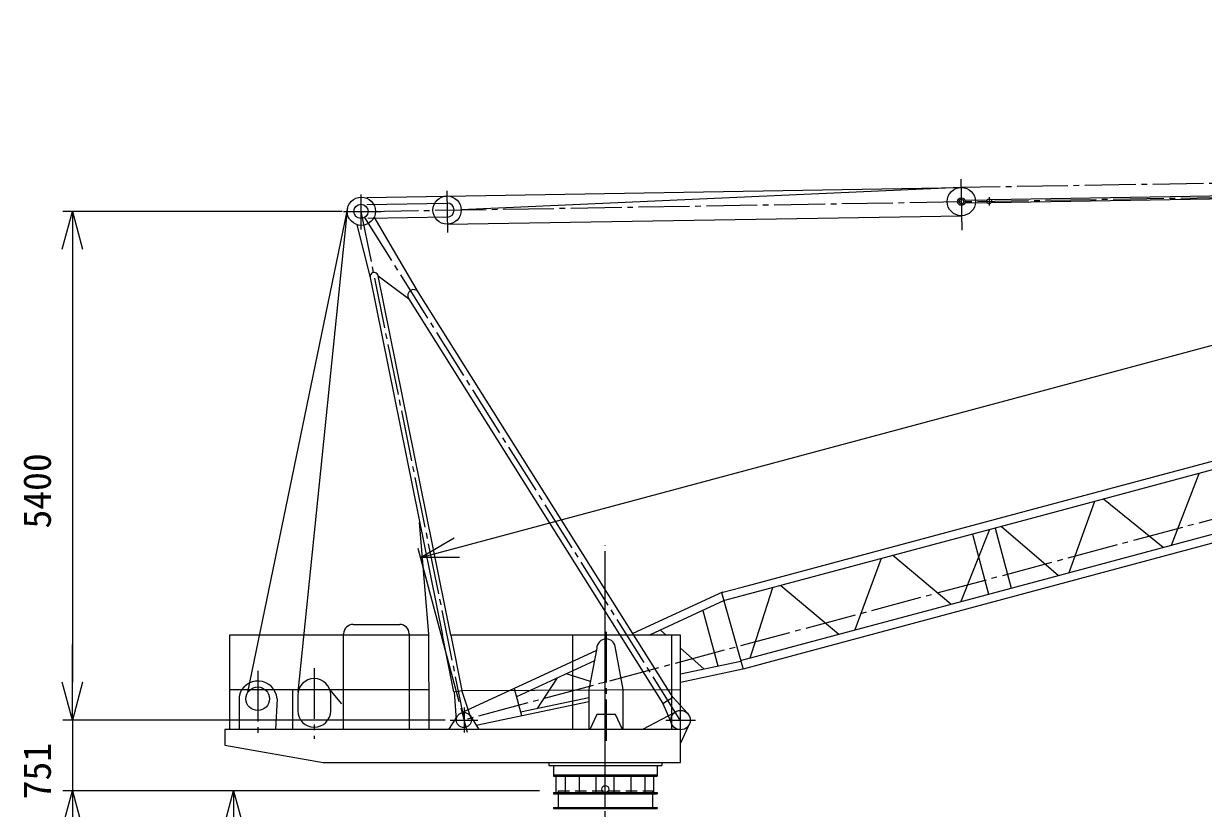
# Model space of a CAD drawing. Units: millimetres, scale not verified. Extents: x -17479 to 17501, y -24773 to 27267.
# Drawn here: x -17479 to -4949, y 9451 to 17783 of the extents above; entities that cross this region are included whole.
import ezdxf
from ezdxf.enums import TextEntityAlignment as Align

# ---------------------------------------------------------------- set-up
doc = ezdxf.new("R2010")
doc.units = ezdxf.units.MM
doc.header["$LTSCALE"] = 60
for name, pattern in [('CHAIN2', [12, 9, -1, 1, -1]), ('DASHED2', [3, 2, -1]), ('USER2', [17.25, 15, -0.75, 0.75, -0.75])]:
    doc.linetypes.add(name, pattern=pattern)
for name, color, linetype, lineweight in [('0-1_Defpoints', 3, 'USER2', 18), ('0-2_01 細線', 7, 'Continuous', 18), ('0-3_05 寸法', 7, 'Continuous', 18), ('0-4_10 当社外形線', 3, 'Continuous', 18), ('0-5_12 当社中心線', 3, 'CHAIN2', 18), ('0-6_13 当社破線', 3, 'DASHED2', 18), ('0-7_20 躯体・土木、外形線', 1, 'Continuous', 18)]:
    doc.layers.add(name, color=color, linetype=linetype, lineweight=lineweight)
doc.styles.add('ＭＳ ゴシック', font='')
doc.styles.get('ＭＳ ゴシック').set_extended_font_data('MS Gothic')

msp = doc.modelspace()

# ---------------------------------------------------------------- linework, layer by layer
at = {"layer": '0-1_Defpoints'}
for p, q in [((-11311.71, 9805.68), (-11290.92, 9805.68)), ((-11301.31, 9795.28), (-11301.31, 9816.08))]:
    msp.add_line(p, q, dxfattribs=at)
at = {"layer": '0-2_01 細線'}
for p, q in [((-9846.05, 11801.09), (-6774.45, 12624.32)), ((-6751.16, 12537.39), (-9822.75, 11714.16)), ((-7218.92, 12412.02), (-7524.35, 11646.87)), ((-7160.51, 12427.67), (-6989.85, 11790.12)), ((-7094.3, 12445.42), (-6617.2, 12037.43)), ((-7401.98, 12362.96), (-7231.33, 11725.4)), ((-8369.83, 12103.56), (-8650.05, 11345.16)), ((-7632.34, 11617.92), (-8246.26, 12136.68)), ((-9525.6, 11793.8), (-9698.89, 11251.88)), ((-9651.93, 11076.65), (-6580.34, 11899.87)), ((-6555.92, 11808.76), (-9627.1, 10983.97)), ((-9434.87, 11818.12), (-8821.71, 11299.16))]:
    msp.add_line(p, q, dxfattribs=at)
at = {"layer": '0-3_05 寸法'}
for p, q in [((-12877.45, 12218.79), (7889.96, 17783.39)), ((-14095.85, 15789.19), (-17061.18, 15789.19)), ((-16961.18, 15789.19), (-16961.18, 15389.19)), ((-16961.18, 15389.19), (-16961.18, 10789.18)), ((-12853.08, 10582.36), (-13289.7, 12211.85)), ((-13263.82, 12115.26), (-12877.45, 12218.79)), ((-16961.18, 10789.18), (-16961.18, 11189.18)), ((-16961.18, 10389.18), (-16961.18, 10789.18)), ((-16961.18, 10389.18), (-16961.18, 10789.18)), ((-13001.31, 10389.18), (-17061.18, 10389.18)), ((-13003.1, 10389.18), (-17061.18, 10389.18)), ((-16961.18, 10389.18), (-16961.18, 9638.18)), ((-12001.32, 9638.18), (-17061.18, 9638.18)), ((-12001.32, 9638.18), (-17061.18, 9638.18)), ((-16961.18, 9638.18), (-16961.18, 9238.18)), ((-16961.18, 9638.18), (-16961.18, 9238.18)), ((-12001.32, 9638.18), (-15348.62, 9638.18)), ((-15248.62, 9638.18), (-15248.62, 9238.18))]:
    msp.add_line(p, q, dxfattribs=at)
for points in [[(-17068.36, 15389.19), (-16961.18, 15789.19), (-16854, 15389.19)], [(-12849.71, 12115.26), (-13263.82, 12115.26), (-12905.19, 12322.31)], [(-16854, 10789.18), (-16961.18, 10389.18), (-17068.36, 10789.18)], [(-16854, 10789.18), (-16961.18, 10389.18), (-17068.36, 10789.18)], [(-17068.36, 9238.18), (-16961.18, 9638.18), (-16854, 9238.18)], [(-17068.36, 9238.18), (-16961.18, 9638.18), (-16854, 9238.18)], [(-15355.8, 9238.18), (-15248.62, 9638.18), (-15141.44, 9238.18)]]:
    msp.add_lwpolyline(points, dxfattribs=at)
at = {"layer": '0-4_10 当社外形線'}
for p, q in [((-13833.39, 15938.68), (-7521.94, 16043.03)), ((-7527.36, 16042.85), (-12831.06, 15805.57)), ((-1092.8, 16013.91), (-7204.18, 15913.25)), ((-7203.68, 15883.25), (-1092.31, 15983.91)), ((-15096.7, 10683.45), (-14041.84, 15793.22)), ((-14564.39, 10685.18), (-14035.12, 15833.74)), ((-13832.16, 15864.09), (-12982.28, 15878.09)), ((-7482.65, 15908.66), (-7244.17, 15912.59)), ((-7482.15, 15878.67), (-7243.68, 15882.6)), ((-12979.81, 15728.11), (-13823.45, 15714.21)), ((-13283.57, 14930.06), (-13753.95, 15730.26)), ((-12978.57, 15653.12), (-7517, 15743.08)), ((-13941.06, 15647.46), (-13797.93, 15089.28)), ((-13797.93, 15089.28), (-13028.65, 11289.18)), ((-13714.62, 15106.14), (-13389.41, 14863.56)), ((-12941.93, 11289.18), (-13714.62, 15106.14)), ((-13389.41, 14863.56), (-10689.62, 10566.12)), ((-13979.9, 11404.16), (-13484.28, 11404.16)), ((-14079.9, 10289.18), (-14079.9, 11304.16)), ((-13384.28, 11304.16), (-13384.28, 10289.18)), ((-12908.86, 10686.75), (-13028.65, 11289.18)), ((-12941.93, 11289.18), (-12823.48, 10704.03)), ((-11650.74, 11289.18), (-11650.74, 10289.18)), ((-10596.26, 11289.18), (-10596.26, 10289.18)), ((-11391.26, 11150.2), (-11474.07, 10714.05)), ((-11109.7, 10714.05), (-11192.51, 11150.2)), ((-15293.26, 10714.05), (-13176.12, 10714.05)), ((-14620.94, 10289.18), (-14620.94, 10714.05)), ((-14567.31, 10653.32), (-14567.31, 10487.7)), ((-14100.59, 10559.5), (-14228.19, 10714.05)), ((-14217.31, 10487.7), (-14217.31, 10653.32)), ((-12906.79, 10687.17), (-12823.48, 10704.03)), ((-12906.79, 10687.17), (-12883.1, 10389.18)), ((-12823.48, 10704.03), (-10501.31, 10714.05)), ((-12724.69, 10405.05), (-12823.48, 10704.03)), ((-11474.07, 10714.05), (-11474.07, 10289.18)), ((-11109.7, 10289.18), (-11109.7, 10714.05)), ((-15190.79, 10640.21), (-15190.79, 10289.18)), ((-14787.16, 10614.68), (-14802.35, 10289.18)), ((-10688.4, 10564.17), (-10598.61, 10353.65)), ((-10583.78, 10632.61), (-10429.29, 10461.28)), ((-12872.41, 10429.13), (-12965.01, 10289.18)), ((-12735.62, 10438.13), (-12645.19, 10289.18)), ((-10569.25, 10465.07), (-10905.23, 10289.18)), ((-10501.31, 10289.18), (-15342.31, 10289.18)), ((-10422.5, 10321.2), (-10501.31, 10144.04)), ((-11901.32, 9939.18), (-11901.32, 9905.68)), ((-11901.32, 9905.68), (-10701.32, 9905.68)), ((-11851.31, 9905.68), (-11851.31, 9805.68)), ((-10751.31, 9905.68), (-10751.31, 9805.68)), ((-10701.32, 9939.18), (-10701.32, 9905.68)), ((-11851.31, 9805.68), (-10751.31, 9805.68)), ((-11851.31, 9805.68), (-10751.31, 9805.68)), ((-11851.31, 9805.68), (-11851.31, 9793.68)), ((-11851.31, 9805.68), (-10751.31, 9805.68)), ((-11851.31, 9805.68), (-11851.31, 9793.68)), ((-11851.31, 9793.68), (-10751.31, 9793.68)), ((-11851.31, 9793.68), (-10751.31, 9793.68)), ((-11851.31, 9793.68), (-10751.31, 9793.68)), ((-11821.34, 9617.68), (-11821.34, 9793.68)), ((-11722.64, 9617.68), (-11722.64, 9793.68)), ((-11576.31, 9617.68), (-11576.31, 9793.68)), ((-11397.42, 9617.68), (-11397.42, 9793.68)), ((-11205.22, 9617.68), (-11205.22, 9793.68)), ((-11024.61, 9617.68), (-11024.61, 9793.68)), ((-10877.39, 9617.68), (-10877.39, 9793.68)), ((-10784.48, 9617.68), (-10784.48, 9793.68)), ((-10751.31, 9805.68), (-10751.31, 9793.68)), ((-10751.31, 9805.68), (-10751.31, 9793.68)), ((-11851.31, 9617.68), (-11851.31, 9605.68)), ((-11851.31, 9605.68), (-10751.31, 9605.68)), ((-11801.32, 9638.18), (-11801.32, 9461.59)), ((-10801.32, 9638.18), (-10801.32, 9459.73)), ((-11851.31, 9461.59), (-11851.31, 9450.69)), ((-11851.31, 9450.69), (-10751.31, 9450.69))]:
    msp.add_line(p, q, dxfattribs=at)
for points in [[(-10689.62, 10566.12), (-10583.78, 10632.61), (-13283.57, 14930.06)], [(-13277.93, 12487.62), (-13179.07, 11301.31), (-13173.98, 10289.18)], [(-13179.01, 11289.18), (-15293.26, 11289.18), (-15293.26, 10289.18)], [(-10501.31, 10272.68), (-10501.31, 11289.18), (-12941.93, 11289.18)], [(-11117.45, 10289.18), (-11192.51, 10449.05), (-11391.26, 10449.05), (-11466.33, 10289.18)], [(-15342.31, 10289.18), (-15342.31, 10122.68), (-14296.36, 9939.18), (-10501.31, 9939.18), (-10501.31, 10272.68)], [(-11851.31, 9617.68), (-10751.31, 9617.68), (-10751.31, 9605.68)], [(-11851.31, 9459.68), (-10751.31, 9459.68), (-10751.31, 9450.69)]]:
    msp.add_lwpolyline(points, dxfattribs=at)
for centre, radius in [((-7519.47, 15893.05), 150), ((-13891.9, 15791.18), 150), ((-12981.04, 15803.1), 150), ((-7519.47, 15893.05), 40), ((-7519.47, 15893.05), 25), ((-7223.93, 15897.92), 25), ((-13895.85, 15789.19), 75.4), ((-14992.31, 10614.68), 125), ((-12803.1, 10389.18), 80), ((-10501.31, 10387.58), 103.05), ((-11301.31, 9655.18), 37.5)]:
    msp.add_circle(centre, radius, dxfattribs=at)
for centre, radius, start, end in [((-12981.04, 15803.1), 75, 270.94362, 90.94362), ((-13756.28, 15097.71), 42.5, 11.44408, 191.44408), ((-13336.49, 14896.81), 62.5, 32.1383, 212.1383), ((-13979.9, 11304.16), 100, 90, 180), ((-13484.28, 11304.16), 100, 0, 90), ((-11291.89, 11150.2), 99.38, 0, 180), ((-14990.83, 10598.12), 204.34, 4.64901, 168.11134), ((-14392.31, 10653.32), 175, 0, 180), ((-14392.31, 10487.7), 175, 180, 0)]:
    msp.add_arc(centre, radius, start, end, dxfattribs=at)
at = {"layer": '0-5_12 当社中心線'}
for p, q in [((8731.16, 16310.64), (-7527.36, 16042.85)), ((-7523.4, 16131.25), (-7514.13, 15568.29)), ((-13895.85, 15968), (-13895.85, 15597.6)), ((-12984.41, 16007.79), (-12977.14, 15565.98)), ((-7224.65, 15941.7), (-7223.16, 15850.98)), ((-14082.05, 15789.19), (-13681.24, 15789.19)), ((-10504.65, 10389.18), (-13897.1, 15789.18)), ((-13895.85, 15787.19), (-12801.31, 10389.18)), ((-11301.31, -14998.23), (-11301.31, 12246.01)), ((-11301.31, 9781.57), (-11301.31, 11893.12)), ((-11291.89, 11326.86), (-11291.89, 10167.49)), ((-14992.31, 10912.8), (-14992.31, 10239.26)), ((-14392.31, 10940.41), (-14392.31, 10189.58)), ((-12835.6, 10517.12), (-12767.03, 10261.23)), ((-12801.31, 10521.63), (-12801.31, 10256.72)), ((-12948.72, 10389.18), (-12653.9, 10389.18)), ((-10656.88, 10389.18), (-10342.83, 10389.18)), ((-11301.31, 9901.26), (-11301.31, 10002.83)), ((-11301.31, 5852.5), (-11301.31, 9827.12))]:
    msp.add_line(p, q, dxfattribs=at)
msp.add_lwpolyline([(-13826.31, 15789.18), (8738.83, 16160.84), (-12801.31, 10389.18)], dxfattribs=at)
at = {"layer": '0-6_13 当社破線'}
msp.add_line((-11801.32, 9638.18), (-10801.32, 9638.18), dxfattribs=at)
at = {"layer": '0-7_20 躯体・土木、外形線'}
for p, q in [((-6774.45, 12624.32), (-3702.86, 13447.54)), ((-3679.56, 13360.61), (-6751.16, 12537.39)), ((-5286.89, 12246.53), (-4995.31, 13007.98)), ((-6580.34, 11899.87), (-3508.74, 12723.1)), ((-6375.16, 11954.86), (-6100.19, 12711.85)), ((-6008.81, 12736.34), (-5375.5, 12222.78)), ((-3484.74, 12633.55), (-6555.92, 11808.76)), ((-6617.2, 12037.43), (-6485.92, 11925.18)), ((-10067.94, 11741.62), (-9846.05, 11801.09)), ((-10057.85, 11746.29), (-11007.48, 11307.04)), ((-10037.17, 11656.69), (-10824.94, 11292.31)), ((-10067.94, 11741.62), (-9838.34, 10927.24)), ((-9822.75, 11714.16), (-10034.06, 11657.53)), ((-10264.48, 11551.55), (-10106.76, 10963.06)), ((-10655.3, 11289.18), (-10715.76, 11342.81)), ((-10253.15, 10932.45), (-10501.31, 11152.58)), ((-9698.89, 11251.88), (-9764.57, 11046.46)), ((-11395.57, 11127.53), (-12826.38, 10465.72)), ((-9864.4, 11019.7), (-9651.93, 11076.65)), ((-11416.21, 11018.82), (-12244.86, 10635.53)), ((-10501.31, 10880.55), (-9861.67, 11014.31)), ((-10501.31, 10790.55), (-9839.91, 10933.09)), ((-9627.1, 10983.97), (-9838.34, 10927.24)), ((-11810.74, 10836.33), (-12025.41, 10511.99)), ((-11457.97, 10798.85), (-11716.75, 10879.81)), ((-12268.5, 10723.76), (-12191.18, 10435.24)), ((-12672.73, 10334.54), (-11474.07, 10585.19)), ((-12201.86, 10475.09), (-11474.07, 10627.28))]:
    msp.add_line(p, q, dxfattribs=at)

# ---------------------------------------------------------------- texts
at = {"layer": '0-3_05 寸法', "style": 'ＭＳ ゴシック'}
for s, p in [('5400', (-17101.18, 12422.52)), ('751', (-17101.18, 9547.01))]:
    msp.add_text(s, height=293.3, rotation=90, dxfattribs=at).set_placement(p, align=Align.BOTTOM_LEFT)

doc.saveas('drawing.dxf')
